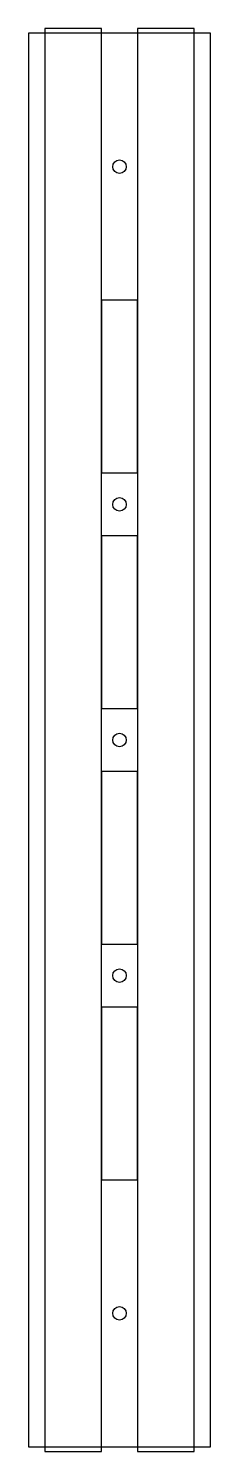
# Model space of a CAD drawing. Extents: x 0 to 116, y -3 to 903.
import ezdxf

# ---------------------------------------------------------------- set-up
doc = ezdxf.new("R2010")
doc.units = 0
doc.layers.get('0').update_dxf_attribs({"linetype": 'CONTINUOUS'})

msp = doc.modelspace()

# ---------------------------------------------------------------- linework, layer by layer
for points in [[(0, 0), (116, 0), (116, 900), (0, 900)], [(10.5, -3), (46.5, -3), (46.5, 903), (10.5, 903)], [(69.5, -3), (105.5, -3), (105.5, 903), (69.5, 903)], [(46.5, 620), (69.5, 620), (69.5, 730), (46.5, 730)], [(46.5, 470), (69.5, 470), (69.5, 580), (46.5, 580)], [(46.5, 320), (69.5, 320), (69.5, 430), (46.5, 430)], [(46.5, 170), (69.5, 170), (69.5, 280), (46.5, 280)]]:
    msp.add_lwpolyline(points, close=True)
for centre in [(58, 815), (58, 600), (58, 450), (58, 300), (58, 85)]:
    msp.add_circle(centre, 4.3)

doc.saveas('drawing.dxf')
